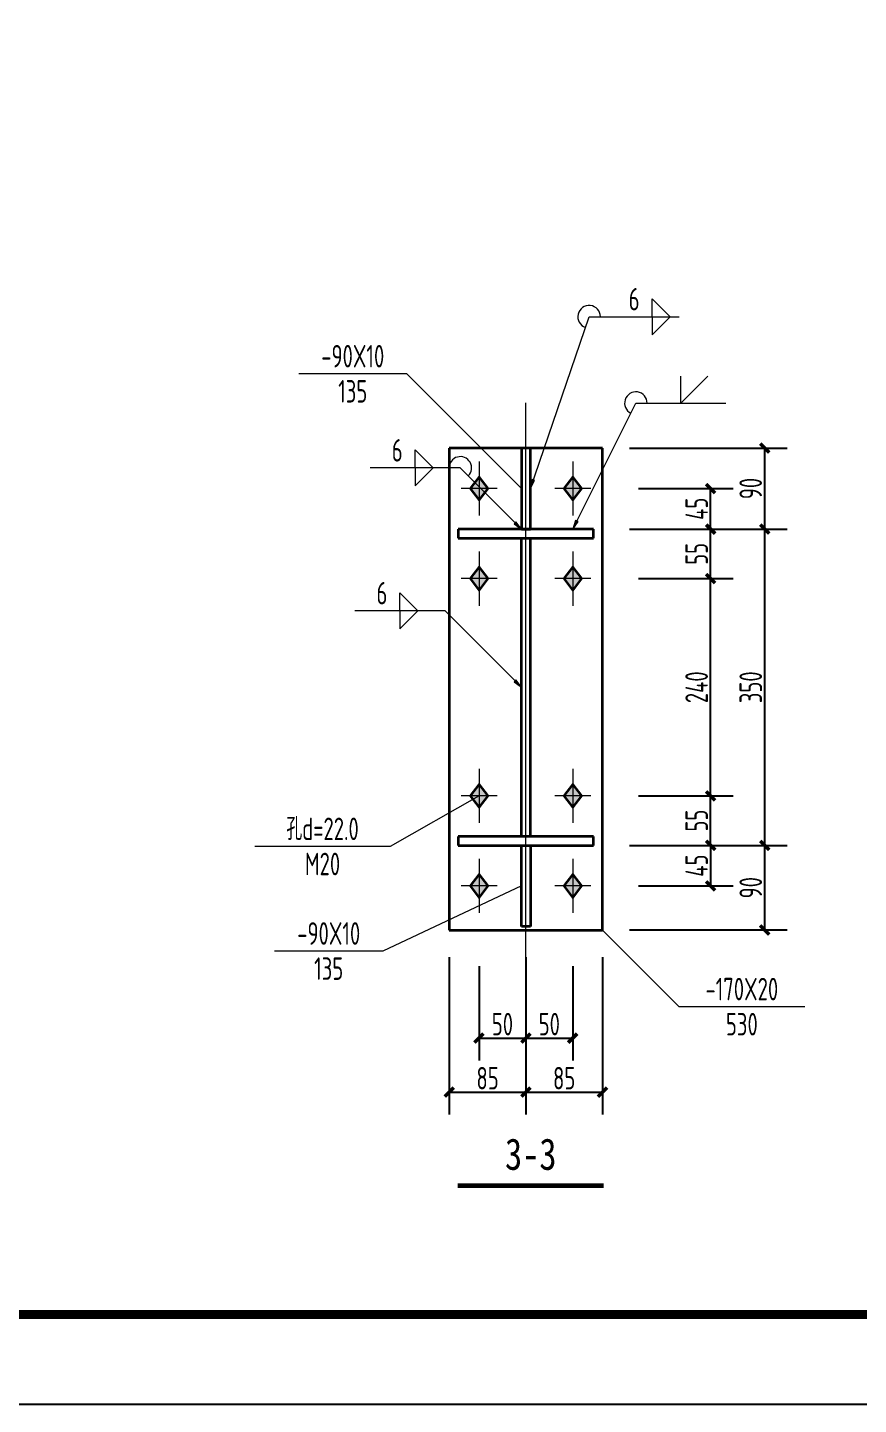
# Model space of a CAD drawing. Extents: x 1885024 to 3341100, y 16453725 to 19955423.
# Drawn here: x 3186685 to 3195906, y 18409516 to 18424800 of the extents above; entities that cross this region are included whole.
import ezdxf
from ezdxf.enums import TextEntityAlignment as Align

# ---------------------------------------------------------------- set-up
doc = ezdxf.new("R2010")
doc.units = 0
doc.header["$LTSCALE"] = 1000
doc.header["$MEASUREMENT"] = 0
doc.linetypes.add('线型6', pattern=[8.75, 5, -1.25, 1.25, -1.25])
doc.layers.get('Defpoints').update_dxf_attribs({"color": 250})
for name, color, linetype, lineweight in [('10', 7, 'Continuous', 35), ('20', 2, 'Continuous', 35), ('尺寸标注', 9, 'Continuous', 18), ('焊缝标注', 9, 'Continuous', 18), ('螺栓孔标注', 9, 'Continuous', 18), ('钢板标注', 9, 'Continuous', 18)]:
    doc.layers.add(name, color=color, linetype=linetype, lineweight=lineweight)
doc.layers.add('TK', color=4, linetype='Continuous')
doc.styles.add('FromPkpm', font='Pkpmeng', dxfattribs={"width": 0.7, "bigfont": 'hztxt'})
doc.styles.add('黑体', font='simhei.ttf', dxfattribs={"width": 0.8})
doc.dimstyles.new('Pkpm_1.00', dxfattribs={"dimtxt": 250, "dimasz": 100, "dimexe": 250, "dimexo": 0.0625, "dimgap": 30, "dimtad": 1, "dimdec": 0, "dimrnd": 5, "dimzin": 0, "dimdsep": 46, "dimtxsty": 'FromPkpm', "dimblk1": 'ARCHTICK', "dimblk2": 'ARCHTICK', "dimsah": 1, "dimcen": 0.09, "dimadec": 0, "dimazin": 0, "dimtfac": 1, "dimtdec": 0, "dimtix": 1, "dimtmove": 2, "dimatfit": 1, "dimfxl": 0, "dimtolj": 1, "dimtzin": 0, "dimarcsym": 0})

# ---------------------------------------------------------------- blocks, each defined once
blk = doc.blocks.new('GeYuanFrame_35276122', base_point=(18.76, 4.34))
at = {"layer": 'TK'}
blk.add_lwpolyline([(18.76, 424.34), (612.76, 424.34), (612.76, 4.34), (18.76, 4.34), (18.76, 424.34)], dxfattribs=at)
at = {"layer": 'TK', "const_width": 1}
blk.add_lwpolyline([(602.76, 414.34), (43.76, 414.34), (43.76, 14.34), (602.76, 14.34)], close=True, dxfattribs=at)
blk = doc.blocks.new('_ArchTick')
at = {"color": 0, "linetype": 'ByBlock', "const_width": 0.4}
blk.add_lwpolyline([(-0.5, -0.5), (0.5, 0.5)], dxfattribs=at)
blk = doc.blocks.new('*D253')
at = {"layer": 'Defpoints', "color": 0, "linetype": 'Continuous'}
for p in [(3193065, 18419683), (3194265, 18419683), (3193065, 18419233)]:
    blk.add_point(p, dxfattribs=at)
at = {"layer": '尺寸标注', "color": 0, "linetype": 'Continuous', "lineweight": -2}
for p, q in [((3193465, 18419683), (3194515, 18419683)), ((3194265, 18419233), (3194265, 18419683)), ((3193465, 18419233), (3194515, 18419233))]:
    blk.add_line(p, q, dxfattribs=at)
at = {"layer": '尺寸标注', "color": 0, "linetype": 'Continuous', "lineweight": -2, "xscale": 100, "yscale": 100, "zscale": 100}
for p, rotation in [((3194265, 18419683), 90), ((3194265, 18419233), 270)]:
    blk.add_blockref('_ArchTick', p, dxfattribs=dict(at, rotation=rotation))
at = {"layer": '尺寸标注', "color": 0, "linetype": 'Continuous', "lineweight": 18, "insert": (3194110, 18419458), "char_height": 250, "attachment_point": 5, "rotation": 90, "style": 'FromPkpm'}
blk.add_mtext('\\A1;45', dxfattribs=at)
blk = doc.blocks.new('*D254')
at = {"layer": 'Defpoints', "color": 0, "linetype": 'Continuous'}
for p in [(3193065, 18419233), (3194265, 18419233), (3193065, 18418683)]:
    blk.add_point(p, dxfattribs=at)
at = {"layer": '尺寸标注', "color": 0, "linetype": 'Continuous', "lineweight": -2}
for p, q in [((3193465, 18419233), (3194515, 18419233)), ((3194265, 18418683), (3194265, 18419233)), ((3193465, 18418683), (3194515, 18418683))]:
    blk.add_line(p, q, dxfattribs=at)
at = {"layer": '尺寸标注', "color": 0, "linetype": 'Continuous', "lineweight": -2, "xscale": 100, "yscale": 100, "zscale": 100}
for p, rotation in [((3194265, 18419233), 90), ((3194265, 18418683), 270)]:
    blk.add_blockref('_ArchTick', p, dxfattribs=dict(at, rotation=rotation))
at = {"layer": '尺寸标注', "color": 0, "linetype": 'Continuous', "lineweight": 18, "insert": (3194110, 18418958), "char_height": 250, "attachment_point": 5, "rotation": 90, "style": 'FromPkpm'}
blk.add_mtext('\\A1;55', dxfattribs=at)
blk = doc.blocks.new('*D255')
at = {"layer": 'Defpoints', "color": 0, "linetype": 'Continuous'}
for p in [(3193065, 18415722), (3194265, 18415722), (3193065, 18415272)]:
    blk.add_point(p, dxfattribs=at)
at = {"layer": '尺寸标注', "color": 0, "linetype": 'Continuous', "lineweight": -2}
for p, q in [((3193465, 18415722), (3194515, 18415722)), ((3194265, 18415722), (3194265, 18415272)), ((3193465, 18415272), (3194515, 18415272))]:
    blk.add_line(p, q, dxfattribs=at)
at = {"layer": '尺寸标注', "color": 0, "linetype": 'Continuous', "lineweight": -2, "xscale": 100, "yscale": 100, "zscale": 100}
for p, rotation in [((3194265, 18415722), 90), ((3194265, 18415272), 270)]:
    blk.add_blockref('_ArchTick', p, dxfattribs=dict(at, rotation=rotation))
at = {"layer": '尺寸标注', "color": 0, "linetype": 'Continuous', "lineweight": 18, "insert": (3194110, 18415497), "char_height": 250, "attachment_point": 5, "rotation": 90, "style": 'FromPkpm'}
blk.add_mtext('\\A1;45', dxfattribs=at)
blk = doc.blocks.new('*D256')
at = {"layer": 'Defpoints', "color": 0, "linetype": 'Continuous'}
for p in [(3193065, 18416272), (3194265, 18416272), (3193065, 18415722)]:
    blk.add_point(p, dxfattribs=at)
at = {"layer": '尺寸标注', "color": 0, "linetype": 'Continuous', "lineweight": -2}
for p, q in [((3193465, 18416272), (3194515, 18416272)), ((3194265, 18415722), (3194265, 18416272)), ((3193465, 18415722), (3194515, 18415722))]:
    blk.add_line(p, q, dxfattribs=at)
at = {"layer": '尺寸标注', "color": 0, "linetype": 'Continuous', "lineweight": -2, "xscale": 100, "yscale": 100, "zscale": 100}
for p, rotation in [((3194265, 18416272), 90), ((3194265, 18415722), 270)]:
    blk.add_blockref('_ArchTick', p, dxfattribs=dict(at, rotation=rotation))
at = {"layer": '尺寸标注', "color": 0, "linetype": 'Continuous', "lineweight": 18, "insert": (3194110, 18415997), "char_height": 250, "attachment_point": 5, "rotation": 90, "style": 'FromPkpm'}
blk.add_mtext('\\A1;55', dxfattribs=at)
blk = doc.blocks.new('*D257')
at = {"layer": 'Defpoints', "color": 0, "linetype": 'Continuous'}
for p in [(3193065, 18418683), (3194265, 18418683), (3193065, 18416272)]:
    blk.add_point(p, dxfattribs=at)
at = {"layer": '尺寸标注', "color": 0, "linetype": 'Continuous', "lineweight": -2}
for p, q in [((3193465, 18418683), (3194515, 18418683)), ((3194265, 18416272), (3194265, 18418683)), ((3193465, 18416272), (3194515, 18416272))]:
    blk.add_line(p, q, dxfattribs=at)
at = {"layer": '尺寸标注', "color": 0, "linetype": 'Continuous', "lineweight": -2, "xscale": 100, "yscale": 100, "zscale": 100}
for p, rotation in [((3194265, 18418683), 90), ((3194265, 18416272), 270)]:
    blk.add_blockref('_ArchTick', p, dxfattribs=dict(at, rotation=rotation))
at = {"layer": '尺寸标注', "color": 0, "linetype": 'Continuous', "lineweight": 18, "insert": (3194110, 18417477), "char_height": 250, "attachment_point": 5, "rotation": 90, "style": 'FromPkpm'}
blk.add_mtext('\\A1;240', dxfattribs=at)
blk = doc.blocks.new('*D258')
at = {"layer": 'Defpoints', "color": 0, "linetype": 'Continuous'}
for p in [(3191695, 18414783), (3192215, 18414783), (3192215, 18413583)]:
    blk.add_point(p, dxfattribs=at)
at = {"layer": '尺寸标注', "color": 0, "linetype": 'Continuous', "lineweight": -2}
for p, q in [((3191695, 18414383), (3191695, 18413333)), ((3192215, 18414383), (3192215, 18413333)), ((3191695, 18413583), (3192215, 18413583))]:
    blk.add_line(p, q, dxfattribs=at)
at = {"layer": '尺寸标注', "color": 0, "linetype": 'Continuous', "lineweight": -2, "xscale": 100, "yscale": 100, "zscale": 100, "rotation": 180}
blk.add_blockref('_ArchTick', (3191695, 18413583), dxfattribs=at)
at = {"layer": '尺寸标注', "color": 0, "linetype": 'Continuous', "lineweight": -2, "xscale": 100, "yscale": 100, "zscale": 100}
blk.add_blockref('_ArchTick', (3192215, 18413583), dxfattribs=at)
at = {"layer": '尺寸标注', "color": 0, "linetype": 'Continuous', "lineweight": 18, "insert": (3191955, 18413738), "char_height": 250, "attachment_point": 5, "style": 'FromPkpm'}
blk.add_mtext('\\A1;50', dxfattribs=at)
blk = doc.blocks.new('*D259')
at = {"layer": 'Defpoints', "color": 0, "linetype": 'Continuous'}
for p in [(3192215, 18414783), (3192735, 18414783), (3192735, 18413583)]:
    blk.add_point(p, dxfattribs=at)
at = {"layer": '尺寸标注', "color": 0, "linetype": 'Continuous', "lineweight": -2}
for p, q in [((3192215, 18414383), (3192215, 18413333)), ((3192735, 18414383), (3192735, 18413333)), ((3192215, 18413583), (3192735, 18413583))]:
    blk.add_line(p, q, dxfattribs=at)
at = {"layer": '尺寸标注', "color": 0, "linetype": 'Continuous', "lineweight": -2, "xscale": 100, "yscale": 100, "zscale": 100, "rotation": 180}
blk.add_blockref('_ArchTick', (3192215, 18413583), dxfattribs=at)
at = {"layer": '尺寸标注', "color": 0, "linetype": 'Continuous', "lineweight": -2, "xscale": 100, "yscale": 100, "zscale": 100}
blk.add_blockref('_ArchTick', (3192735, 18413583), dxfattribs=at)
at = {"layer": '尺寸标注', "color": 0, "linetype": 'Continuous', "lineweight": 18, "insert": (3192475, 18413738), "char_height": 250, "attachment_point": 5, "style": 'FromPkpm'}
blk.add_mtext('\\A1;50', dxfattribs=at)
blk = doc.blocks.new('*D260')
at = {"layer": 'Defpoints', "color": 0, "linetype": 'Continuous'}
for p in [(3191365, 18414783), (3192215, 18414783), (3192215, 18412983)]:
    blk.add_point(p, dxfattribs=at)
at = {"layer": '尺寸标注', "color": 0, "linetype": 'Continuous', "lineweight": -2}
for p, q in [((3191365, 18414483), (3191365, 18412733)), ((3192215, 18414483), (3192215, 18412733)), ((3191365, 18412983), (3192215, 18412983))]:
    blk.add_line(p, q, dxfattribs=at)
at = {"layer": '尺寸标注', "color": 0, "linetype": 'Continuous', "lineweight": -2, "xscale": 100, "yscale": 100, "zscale": 100, "rotation": 180}
blk.add_blockref('_ArchTick', (3191365, 18412983), dxfattribs=at)
at = {"layer": '尺寸标注', "color": 0, "linetype": 'Continuous', "lineweight": -2, "xscale": 100, "yscale": 100, "zscale": 100}
blk.add_blockref('_ArchTick', (3192215, 18412983), dxfattribs=at)
at = {"layer": '尺寸标注', "color": 0, "linetype": 'Continuous', "lineweight": 18, "insert": (3191790, 18413138), "char_height": 250, "attachment_point": 5, "style": 'FromPkpm'}
blk.add_mtext('\\A1;85', dxfattribs=at)
blk = doc.blocks.new('*D261')
at = {"layer": 'Defpoints', "color": 0, "linetype": 'Continuous'}
for p in [(3192215, 18414783), (3193065, 18414783), (3193065, 18412983)]:
    blk.add_point(p, dxfattribs=at)
at = {"layer": '尺寸标注', "color": 0, "linetype": 'Continuous', "lineweight": -2}
for p, q in [((3192215, 18414483), (3192215, 18412733)), ((3193065, 18414483), (3193065, 18412733)), ((3192215, 18412983), (3193065, 18412983))]:
    blk.add_line(p, q, dxfattribs=at)
at = {"layer": '尺寸标注', "color": 0, "linetype": 'Continuous', "lineweight": -2, "xscale": 100, "yscale": 100, "zscale": 100, "rotation": 180}
blk.add_blockref('_ArchTick', (3192215, 18412983), dxfattribs=at)
at = {"layer": '尺寸标注', "color": 0, "linetype": 'Continuous', "lineweight": -2, "xscale": 100, "yscale": 100, "zscale": 100}
blk.add_blockref('_ArchTick', (3193065, 18412983), dxfattribs=at)
at = {"layer": '尺寸标注', "color": 0, "linetype": 'Continuous', "lineweight": 18, "insert": (3192640, 18413138), "char_height": 250, "attachment_point": 5, "style": 'FromPkpm'}
blk.add_mtext('\\A1;85', dxfattribs=at)
blk = doc.blocks.new('*D262')
at = {"layer": 'Defpoints', "color": 0, "linetype": 'Continuous'}
for p in [(3193065, 18415722), (3194865, 18415722), (3193065, 18414783)]:
    blk.add_point(p, dxfattribs=at)
at = {"layer": '尺寸标注', "color": 0, "linetype": 'Continuous', "lineweight": -2}
for p, q in [((3193365, 18415722), (3195115, 18415722)), ((3194865, 18414783), (3194865, 18415722)), ((3193365, 18414783), (3195115, 18414783))]:
    blk.add_line(p, q, dxfattribs=at)
at = {"layer": '尺寸标注', "color": 0, "linetype": 'Continuous', "lineweight": -2, "xscale": 100, "yscale": 100, "zscale": 100}
for p, rotation in [((3194865, 18415722), 90), ((3194865, 18414783), 270)]:
    blk.add_blockref('_ArchTick', p, dxfattribs=dict(at, rotation=rotation))
at = {"layer": '尺寸标注', "color": 0, "linetype": 'Continuous', "lineweight": 18, "insert": (3194710, 18415252), "char_height": 250, "attachment_point": 5, "rotation": 90, "style": 'FromPkpm'}
blk.add_mtext('\\A1;90', dxfattribs=at)
blk = doc.blocks.new('*D263')
at = {"layer": 'Defpoints', "color": 0, "linetype": 'Continuous'}
for p in [(3193065, 18419233), (3194865, 18419233), (3193065, 18415722)]:
    blk.add_point(p, dxfattribs=at)
at = {"layer": '尺寸标注', "color": 0, "linetype": 'Continuous', "lineweight": -2}
for p, q in [((3193365, 18419233), (3195115, 18419233)), ((3194865, 18415722), (3194865, 18419233)), ((3193365, 18415722), (3195115, 18415722))]:
    blk.add_line(p, q, dxfattribs=at)
at = {"layer": '尺寸标注', "color": 0, "linetype": 'Continuous', "lineweight": -2, "xscale": 100, "yscale": 100, "zscale": 100}
for p, rotation in [((3194865, 18419233), 90), ((3194865, 18415722), 270)]:
    blk.add_blockref('_ArchTick', p, dxfattribs=dict(at, rotation=rotation))
at = {"layer": '尺寸标注', "color": 0, "linetype": 'Continuous', "lineweight": 18, "insert": (3194710, 18417477), "char_height": 250, "attachment_point": 5, "rotation": 90, "style": 'FromPkpm'}
blk.add_mtext('\\A1;350', dxfattribs=at)
blk = doc.blocks.new('*D264')
at = {"layer": 'Defpoints', "color": 0, "linetype": 'Continuous'}
for p in [(3193065, 18420133), (3194865, 18420133), (3193065, 18419233)]:
    blk.add_point(p, dxfattribs=at)
at = {"layer": '尺寸标注', "color": 0, "linetype": 'Continuous', "lineweight": -2}
for p, q in [((3193365, 18420133), (3195115, 18420133)), ((3194865, 18419233), (3194865, 18420133)), ((3193365, 18419233), (3195115, 18419233))]:
    blk.add_line(p, q, dxfattribs=at)
at = {"layer": '尺寸标注', "color": 0, "linetype": 'Continuous', "lineweight": -2, "xscale": 100, "yscale": 100, "zscale": 100}
for p, rotation in [((3194865, 18420133), 90), ((3194865, 18419233), 270)]:
    blk.add_blockref('_ArchTick', p, dxfattribs=dict(at, rotation=rotation))
at = {"layer": '尺寸标注', "color": 0, "linetype": 'Continuous', "lineweight": 18, "insert": (3194710, 18419683), "char_height": 250, "attachment_point": 5, "rotation": 90, "style": 'FromPkpm'}
blk.add_mtext('\\A1;90', dxfattribs=at)

msp = doc.modelspace()

# ---------------------------------------------------------------- hatches: boundary and pattern name
at = {"layer": '10'}
for points in [[(3191695.4, 18419812.7), (3191595.4, 18419682.7), (3191695.4, 18419552.7), (3191795.4, 18419682.7)], [(3192735.4, 18419812.7), (3192635.4, 18419682.7), (3192735.4, 18419552.7), (3192835.4, 18419682.7)], [(3191695.4, 18418812.7), (3191595.4, 18418682.7), (3191695.4, 18418552.7), (3191795.4, 18418682.7)], [(3192735.4, 18418812.7), (3192635.4, 18418682.7), (3192735.4, 18418552.7), (3192835.4, 18418682.7)], [(3191695.4, 18416401.5), (3191595.4, 18416271.5), (3191695.4, 18416141.5), (3191795.4, 18416271.5)], [(3192735.4, 18416401.5), (3192635.4, 18416271.5), (3192735.4, 18416141.5), (3192835.4, 18416271.5)], [(3191695.4, 18415401.5), (3191595.4, 18415271.5), (3191695.4, 18415141.5), (3191795.4, 18415271.5)], [(3192735.4, 18415401.5), (3192635.4, 18415271.5), (3192735.4, 18415141.5), (3192835.4, 18415271.5)]]:
    msp.add_hatch(color=1, dxfattribs=at).paths.add_polyline_path(points)
at = {"layer": '焊缝标注'}
for points in [[(3192265.4, 18419682.7), (3192311.9, 18419772.5), (3192283.5, 18419782.2)], [(3192165.4, 18419232.7), (3192105.4, 18419314.1), (3192084.1, 18419292.9)], [(3192735.4, 18419232.7), (3192793.6, 18419315.4), (3192766.8, 18419328.8)], [(3192165.4, 18417477.1), (3192105.4, 18417558.5), (3192084.1, 18417537.3)]]:
    msp.add_hatch(color=2, dxfattribs=at).paths.add_polyline_path(points)

# ---------------------------------------------------------------- linework, layer by layer
at = {"layer": '10', "linetype": '线型6', "lineweight": 18, "ltscale": 100}
msp.add_line((3192215.4, 18414282.7), (3192215.4, 18420632.7), dxfattribs=at)
at = {"layer": '10', "color": 9, "lineweight": 18, "ltscale": 100}
for p, q in [((3191695.4, 18419982.7), (3191695.4, 18419382.7)), ((3192735.4, 18419982.7), (3192735.4, 18419382.7)), ((3191895.4, 18419682.7), (3191495.4, 18419682.7)), ((3192935.4, 18419682.7), (3192535.4, 18419682.7)), ((3191695.4, 18418982.7), (3191695.4, 18418382.7)), ((3192735.4, 18418982.7), (3192735.4, 18418382.7)), ((3191895.4, 18418682.7), (3191495.4, 18418682.7)), ((3192935.4, 18418682.7), (3192535.4, 18418682.7)), ((3191695.4, 18416571.5), (3191695.4, 18415971.5)), ((3192735.4, 18416571.5), (3192735.4, 18415971.5)), ((3191895.4, 18416271.5), (3191495.4, 18416271.5)), ((3192935.4, 18416271.5), (3192535.4, 18416271.5)), ((3191695.4, 18415571.5), (3191695.4, 18414971.5)), ((3192735.4, 18415571.5), (3192735.4, 18414971.5)), ((3191895.4, 18415271.5), (3191495.4, 18415271.5)), ((3192935.4, 18415271.5), (3192535.4, 18415271.5))]:
    msp.add_line(p, q, dxfattribs=at)
at = {"layer": '10', "color": 3, "lineweight": 35, "ltscale": 100}
for p, q in [((3192965.4, 18419232.7), (3191465.4, 18419232.7)), ((3191465.4, 18419232.7), (3191465.4, 18419132.7)), ((3192965.4, 18419132.7), (3192965.4, 18419232.7)), ((3191465.4, 18419132.7), (3192965.4, 18419132.7)), ((3192165.4, 18415821.5), (3192165.4, 18419132.7)), ((3192265.4, 18415821.5), (3192265.4, 18419132.7)), ((3192965.4, 18415821.5), (3191465.4, 18415821.5)), ((3191465.4, 18415821.5), (3191465.4, 18415721.5)), ((3191465.4, 18415721.5), (3192965.4, 18415721.5)), ((3192965.4, 18415721.5), (3192965.4, 18415821.5))]:
    msp.add_line(p, q, dxfattribs=at)
at = {"layer": '10', "color": 1, "linetype": 'Continuous'}
for points in [[(3191695.4, 18419812.7), (3191595.4, 18419682.7), (3191695.4, 18419552.7), (3191795.4, 18419682.7)], [(3192735.4, 18419812.7), (3192635.4, 18419682.7), (3192735.4, 18419552.7), (3192835.4, 18419682.7)], [(3191695.4, 18418812.7), (3191595.4, 18418682.7), (3191695.4, 18418552.7), (3191795.4, 18418682.7)], [(3192735.4, 18418812.7), (3192635.4, 18418682.7), (3192735.4, 18418552.7), (3192835.4, 18418682.7)], [(3191695.4, 18416401.5), (3191595.4, 18416271.5), (3191695.4, 18416141.5), (3191795.4, 18416271.5)], [(3192735.4, 18416401.5), (3192635.4, 18416271.5), (3192735.4, 18416141.5), (3192835.4, 18416271.5)], [(3191695.4, 18415401.5), (3191595.4, 18415271.5), (3191695.4, 18415141.5), (3191795.4, 18415271.5)], [(3192735.4, 18415401.5), (3192635.4, 18415271.5), (3192735.4, 18415141.5), (3192835.4, 18415271.5)]]:
    msp.add_lwpolyline(points, close=True, dxfattribs=at)
at = {"layer": '10', "lineweight": 35, "ltscale": 100, "const_width": 50}
msp.add_lwpolyline([(3191459.2, 18411945.5), (3193079.2, 18411945.5)], dxfattribs=at)
at = {"layer": '20', "lineweight": 35, "ltscale": 100}
for p, q in [((3193065.4, 18420132.7), (3191365.4, 18420132.7)), ((3191365.4, 18420132.7), (3191365.4, 18414782.7)), ((3192265.4, 18420132.7), (3192165.4, 18420132.7)), ((3192165.4, 18420132.7), (3192165.4, 18419232.7)), ((3192265.4, 18419232.7), (3192265.4, 18420132.7)), ((3193065.4, 18414782.7), (3193065.4, 18420132.7)), ((3192165.4, 18419232.7), (3192265.4, 18419232.7)), ((3192165.4, 18415721.5), (3192265.4, 18415721.5)), ((3192165.4, 18414821.5), (3192165.4, 18415721.5)), ((3192265.4, 18415721.5), (3192265.4, 18414821.5)), ((3191365.4, 18414782.7), (3193065.4, 18414782.7)), ((3192265.4, 18414821.5), (3192165.4, 18414821.5))]:
    msp.add_line(p, q, dxfattribs=at)
at = {"layer": '焊缝标注', "color": 2, "lineweight": 18, "ltscale": 100}
for p, q in [((3193616.6, 18421790.1), (3193816.6, 18421590.1)), ((3193616.6, 18421590.1), (3193616.6, 18421790.1)), ((3192265.4, 18419682.7), (3192916.6, 18421590.1)), ((3192916.6, 18421590.1), (3193916.6, 18421590.1)), ((3193616.6, 18421390.1), (3193816.6, 18421590.1)), ((3193616.6, 18421590.1), (3193616.6, 18421390.1)), ((3193935.7, 18420631.2), (3193935.7, 18420931.2)), ((3193935.7, 18420631.2), (3194235.7, 18420931.2)), ((3192735.4, 18419232.7), (3193435.7, 18420631.2)), ((3193435.7, 18420631.2), (3194435.7, 18420631.2)), ((3191187.4, 18419912.3), (3190987.4, 18420112.3)), ((3190987.4, 18419912.3), (3190987.4, 18420112.3)), ((3191487.4, 18419912.3), (3190487.4, 18419912.3)), ((3191187.4, 18419912.3), (3190987.4, 18419712.3)), ((3190987.4, 18419912.3), (3190987.4, 18419712.3)), ((3192165.4, 18419232.7), (3191487.4, 18419912.3)), ((3191017.9, 18418326.6), (3190817.9, 18418526.6)), ((3190817.9, 18418326.6), (3190817.9, 18418526.6)), ((3191317.9, 18418326.6), (3190317.9, 18418326.6)), ((3191017.9, 18418326.6), (3190817.9, 18418126.6)), ((3190817.9, 18418326.6), (3190817.9, 18418126.6)), ((3192165.4, 18417477.1), (3191317.9, 18418326.6))]:
    msp.add_line(p, q, dxfattribs=at)
at = {"layer": '焊缝标注', "color": 2, "linetype": 'Continuous'}
for points in [[(3192265.4, 18419682.7), (3192311.9, 18419772.5), (3192283.5, 18419782.2)], [(3192165.4, 18419232.7), (3192105.4, 18419314.1), (3192084.1, 18419292.9)], [(3192735.4, 18419232.7), (3192793.6, 18419315.4), (3192766.8, 18419328.8)], [(3192165.4, 18417477.1), (3192105.4, 18417558.5), (3192084.1, 18417537.3)]]:
    msp.add_lwpolyline(points, close=True, dxfattribs=at)
at = {"layer": '焊缝标注', "color": 2, "lineweight": 18, "ltscale": 100}
for centre, start, end in [((3192916.6, 18421590.1), 0, 251.14944), ((3193435.7, 18420631.2), 0, 243.39975), ((3191487.4, 18419912.3), 314.93155, 180)]:
    msp.add_arc(centre, 125, start, end, dxfattribs=at)
at = {"layer": '螺栓孔标注', "color": 3, "lineweight": 18, "ltscale": 100}
for p, q in [((3191695.4, 18416271.5), (3190709, 18415710.5)), ((3190709, 18415710.5), (3189209, 18415710.5))]:
    msp.add_line(p, q, dxfattribs=at)
at = {"layer": '螺栓孔标注', "ltscale": 100, "const_width": 10}
msp.add_lwpolyline([(3191700.4, 18416271.5, 1), (3191690.4, 18416271.5, 1)], format="xyb", close=True, dxfattribs=at)
at = {"layer": '钢板标注', "lineweight": 18, "ltscale": 100}
for p, q in [((3190894.1, 18420957), (3189694.1, 18420957)), ((3192165.4, 18419682.7), (3190894.1, 18420957)), ((3192165.4, 18415271.5), (3190627.4, 18414549.1)), ((3193065.4, 18414782.7), (3193911.6, 18413931.8)), ((3190627.4, 18414549.1), (3189427.4, 18414549.1)), ((3193911.6, 18413931.8), (3195311.6, 18413931.8))]:
    msp.add_line(p, q, dxfattribs=at)
at = {"layer": '钢板标注', "ltscale": 100, "const_width": 10}
for points in [[(3192170.4, 18419682.7, 1), (3192160.4, 18419682.7, 1)], [(3192170.4, 18415271.5, 1), (3192160.4, 18415271.5, 1)], [(3193070.4, 18414782.7, 1), (3193060.4, 18414782.7, 1)]]:
    msp.add_lwpolyline(points, format="xyb", close=True, dxfattribs=at)

# ---------------------------------------------------------------- block references
at = {"xscale": 100, "yscale": 100, "zscale": 100}
msp.add_blockref('GeYuanFrame_35276122', (3164088.7, 18409516.2), dxfattribs=at)

# ---------------------------------------------------------------- texts
at = {"layer": '10', "lineweight": 25, "style": '黑体', "width": 0.8}
msp.add_text('3-3', height=350, dxfattribs=at).set_placement((3192269.2, 18412295.5), align=Align.MIDDLE_CENTER)
at = {"layer": '焊缝标注', "color": 2, "lineweight": 25, "style": 'FromPkpm', "width": 0.7}
for p in [(3193416.6, 18421660.1), (3190787.4, 18419982.3), (3190617.9, 18418396.6)]:
    msp.add_text('6', height=250, dxfattribs=at).set_placement(p, align=Align.CENTER)
at = {"layer": '螺栓孔标注', "color": 3, "lineweight": 25, "style": 'FromPkpm', "width": 0.7}
msp.add_text('孔d=22.0', height=250, dxfattribs=at).set_placement((3189959, 18415780.5), align=Align.CENTER)
msp.add_text('M20', height=250, dxfattribs=at).set_placement((3189959, 18415640.5), align=Align.TOP_CENTER)
at = {"layer": '钢板标注', "lineweight": 25, "style": 'FromPkpm', "width": 0.7}
for s, p in [('-90X10', (3190294.1, 18421027)), ('-90X10', (3190027.4, 18414619.1)), ('-170X20', (3194611.6, 18414001.8))]:
    msp.add_text(s, height=250, dxfattribs=at).set_placement(p, align=Align.CENTER)
for s, p in [('135', (3190294.1, 18420887)), ('135', (3190027.4, 18414479.1)), ('530', (3194611.6, 18413861.8))]:
    msp.add_text(s, height=250, dxfattribs=at).set_placement(p, align=Align.TOP_CENTER)

# ---------------------------------------------------------------- dimensions: what is measured, and where the dimension line sits
at = {"layer": '尺寸标注', "linetype": 'Continuous', "lineweight": 18}
for base, p1, p2, text, override, picture, middle in [((3194865.4, 18420132.7), (3193065.4, 18419232.7), (3193065.4, 18420132.7), '90', {"dimexo": 300, "dimtad": 1, "dimjust": 0, "dimtih": 0, "dimtoh": 0, "dimtmove": 0, "dimatfit": 3}, '*D264', (3194710.4, 18419682.7)), ((3194265.4, 18419682.7), (3193065.4, 18419232.7), (3193065.4, 18419682.7), '45', {"dimexo": 400, "dimtad": 1, "dimjust": 2, "dimtih": 0, "dimtoh": 0, "dimtix": 0, "dimtmove": 0, "dimatfit": 3}, '*D253', (3194110.4, 18419457.7)), ((3194265.4, 18419232.7), (3193065.4, 18418682.7), (3193065.4, 18419232.7), '55', {"dimexo": 400, "dimtad": 1, "dimjust": 0, "dimtih": 0, "dimtoh": 0, "dimtmove": 0, "dimatfit": 3}, '*D254', (3194110.4, 18418957.7)), ((3194865.4, 18419232.7), (3193065.4, 18415721.5), (3193065.4, 18419232.7), '350', {"dimexo": 300, "dimtad": 1, "dimjust": 0, "dimtih": 0, "dimtoh": 0, "dimtmove": 0, "dimatfit": 3}, '*D263', (3194710.4, 18417477.1)), ((3194265.4, 18418682.7), (3193065.4, 18416271.5), (3193065.4, 18418682.7), '240', {"dimexo": 400, "dimtad": 1, "dimjust": 0, "dimtih": 0, "dimtoh": 0, "dimtmove": 0, "dimatfit": 3}, '*D257', (3194110.4, 18417477.1)), ((3194265.4, 18416271.5), (3193065.4, 18415721.5), (3193065.4, 18416271.5), '55', {"dimexo": 400, "dimtad": 1, "dimjust": 0, "dimtih": 0, "dimtoh": 0, "dimtmove": 0, "dimatfit": 3}, '*D256', (3194110.4, 18415996.5)), ((3194265.4, 18415721.5), (3193065.4, 18415271.5), (3193065.4, 18415721.5), '45', {"dimexo": 400, "dimtad": 1, "dimjust": 1, "dimtih": 0, "dimtoh": 0, "dimtix": 0, "dimtmove": 0, "dimatfit": 3}, '*D255', (3194110.4, 18415496.5)), ((3194865.4, 18415721.5), (3193065.4, 18414782.7), (3193065.4, 18415721.5), '90', {"dimexo": 300, "dimtad": 1, "dimjust": 0, "dimtih": 0, "dimtoh": 0, "dimtmove": 0, "dimatfit": 3}, '*D262', (3194710.4, 18415252.1))]:
    dim = msp.add_linear_dim(base=base, p1=p1, p2=p2, angle=90, text=text, dimstyle='Pkpm_1.00', override=override, dxfattribs=at)
    dim.commit()
    dim.dimension.update_dxf_attribs({"geometry": picture, "text_midpoint": middle})
for base, p1, p2, text, override, picture, middle in [((3192215.4, 18412982.7), (3191365.4, 18414782.7), (3192215.4, 18414782.7), '85', {"dimexo": 300, "dimtad": 1, "dimjust": 0, "dimtih": 0, "dimtoh": 0, "dimtmove": 0, "dimatfit": 3}, '*D260', (3191790.4, 18413137.7)), ((3192215.4, 18413582.7), (3191695.4, 18414782.7), (3192215.4, 18414782.7), '50', {"dimexo": 400, "dimtad": 1, "dimjust": 0, "dimtih": 0, "dimtoh": 0, "dimtmove": 0, "dimatfit": 3}, '*D258', (3191955.4, 18413737.7)), ((3192735.4, 18413582.7), (3192215.4, 18414782.7), (3192735.4, 18414782.7), '50', {"dimexo": 400, "dimtad": 1, "dimjust": 0, "dimtih": 0, "dimtoh": 0, "dimtmove": 0, "dimatfit": 3}, '*D259', (3192475.4, 18413737.7)), ((3193065.4, 18412982.7), (3192215.4, 18414782.7), (3193065.4, 18414782.7), '85', {"dimexo": 300, "dimtad": 1, "dimjust": 0, "dimtih": 0, "dimtoh": 0, "dimtmove": 0, "dimatfit": 3}, '*D261', (3192640.4, 18413137.7))]:
    dim = msp.add_linear_dim(base=base, p1=p1, p2=p2, text=text, dimstyle='Pkpm_1.00', override=override, dxfattribs=at)
    dim.commit()
    dim.dimension.update_dxf_attribs({"geometry": picture, "text_midpoint": middle})

doc.saveas('drawing.dxf')
